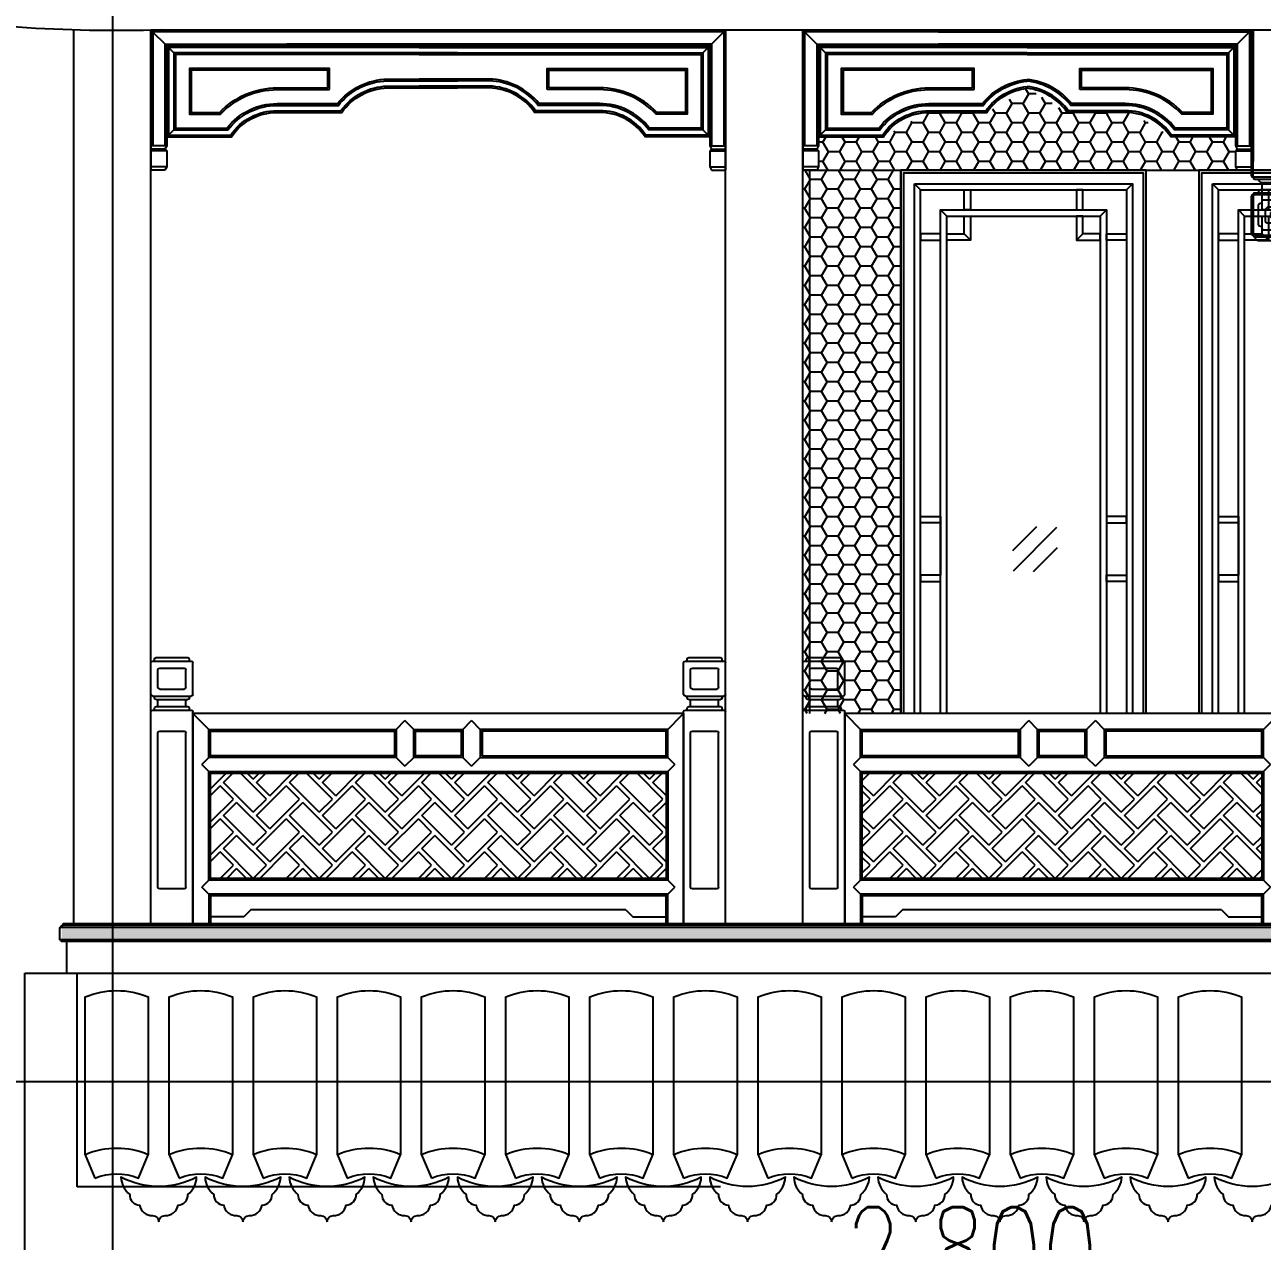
# Model space of a CAD drawing. Extents: x 296441 to 853063, y 459050 to 1117990.
# Drawn here: x 608448 to 611980, y 1086163 to 1089633 of the extents above; entities that cross this region are included whole.
import ezdxf
from ezdxf.xclip import XClip

# ---------------------------------------------------------------- set-up
doc = ezdxf.new("R2010")
doc.units = 0
doc.header["$LTSCALE"] = 1000
doc.header["$XCLIPFRAME"] = 0
for name, pattern in [('CENTER-1', [10, 6.25, -1.25, 1.25, -1.25]), ('CENTER2', [28.575, 19.05, -3.175, 3.175, -3.175]), ('G-ELEV-S$0$HIDDEN2', [4.7625, 3.175, -1.5875])]:
    doc.linetypes.add(name, pattern=pattern)
for name, color, linetype in [('1.5铝板', 3, 'Continuous'), ('95', 95, 'Continuous'), ('E4-ELEV-S$0$A-ELEV-THIN', 144, 'Continuous'), ('G-ELEV-S$0$A-ELEV-HDDN', 161, 'G-ELEV-S$0$HIDDEN2'), ('G-ELEV-S$0$A-ELEV-HEVY', 2, 'Continuous'), ('G-ELEV-S$0$A-ELEV-MEDM', 4, 'Continuous'), ('G-ELEV-S$0$A-ELEV-MEDM-HEVY', 2, 'Continuous'), ('G-ELEV-S$0$A-ELEV-THIN', 144, 'Continuous'), ('G-ELEV-S$0$A-ELEV-THIN-GRAY', 252, 'Continuous'), ('G-ELEV-S$0$ELEV-3_8400$0$A-ELEV-MEDM', 4, 'Continuous'), ('G-ELEV-S$0$LPM46a295$0$A-ELEV-THIN', 145, 'Continuous'), ('G-ELEV-S-TEXT$0$A-ANNO-LEVL-TEXT', 255, 'Continuous'), ('G-GRID', 8, 'CENTER2'), ('G-XREF', 2, 'Continuous'), ('H1-ELEV-S$0$A-ELEV-MEDM-HEVY', 2, 'Continuous'), ('H1-ELEV-S$0$LPM46a295$0$A-ELEV-THIN', 145, 'Continuous'), ('SL-CXJ-001', 4, 'Continuous'), ('ZT1_通用--填充---PM、LM、DY、JD', 8, 'Continuous'), ('主框线', 4, 'Continuous'), ('副框内口线', 6, 'Continuous'), ('花格栅', 6, 'Continuous'), ('铝合金花格条', 5, 'Continuous')]:
    doc.layers.add(name, color=color, linetype=linetype)
doc.styles.add('G-ELEV-S-TEXT$0$GOA_01_thin_0.75', font='romans.shx', dxfattribs={"width": 0.75, "bigfont": 'hzdx.shx'})

# ---------------------------------------------------------------- blocks, each defined once
blk = doc.blocks.new('G-ELEV-S$0$lg1095')
at = {"layer": 'G-ELEV-S$0$A-ELEV-MEDM'}
for p, q in [((-145, 600), (1095, 600)), ((-145, 600), (-145, 0)), ((1095, 600), (1095, 0)), ((20, 40), (0, 20)), ((20, 40), (930, 40)), ((930, 40), (950, 20)), ((0, 20), (-95, 20)), ((950, 20), (1045, 20))]:
    blk.add_line(p, q, dxfattribs=at)
for points in [[(350, 480), (-95, 480), (-95, 550), (350, 550)], [(410, 480), (540, 480), (540, 550), (410, 550)], [(1045, 480), (1045, 550), (600, 550), (600, 480)], [(1045, 430), (-95, 430), (-95, 130), (1045, 130)]]:
    blk.add_lwpolyline(points, close=True, dxfattribs=at)
blk.add_lwpolyline([(-95, 0), (-95, 80), (1045, 80), (1045, 0)], dxfattribs=at)
at = {"layer": 'G-ELEV-S$0$A-ELEV-THIN'}
for p, q in [((-95, 550), (-145, 600)), ((355, 555), (380, 580)), ((405, 555), (380, 580)), ((545, 555), (570, 580)), ((595, 555), (570, 580)), ((1045, 550), (1095, 600)), ((-95, 480), (-120, 455)), ((355, 475), (380, 450)), ((405, 475), (380, 450)), ((545, 475), (570, 450)), ((595, 475), (570, 450)), ((1045, 480), (1070, 455)), ((-95, 430), (-120, 455)), ((1045, 430), (1070, 455)), ((-95, 130), (-120, 105)), ((1045, 130), (1070, 105)), ((-95, 80), (-120, 105)), ((1045, 80), (1070, 105))]:
    blk.add_line(p, q, dxfattribs=at)
for points in [[(355, 475), (-100, 475), (-100, 555), (355, 555)], [(405, 475), (545, 475), (545, 555), (405, 555)], [(1050, 475), (1050, 555), (595, 555), (595, 475)], [(1050, 435), (-100, 435), (-100, 125), (1050, 125)]]:
    blk.add_lwpolyline(points, close=True, dxfattribs=at)
blk.add_lwpolyline([(-100, 0), (-100, 85), (1050, 85), (1050, 0)], dxfattribs=at)
blk = doc.blocks.new('G-ELEV-S$0$ELEV-3_8400$0$ELEV-A1-ALL$0$WALL-TYPE-D-1$0$er1h32e1h3e1h3e')
at = {"layer": 'G-ELEV-S$0$ELEV-3_8400$0$A-ELEV-MEDM'}
for p, q in [((174081.1, 44772), (174081.1, 44862)), ((174196.1, 44867), (174086.1, 44867)), ((174091.1, 44867), (174091.1, 44872)), ((174186.1, 44877), (174096.1, 44877)), ((174191.1, 44867), (174191.1, 44872)), ((174201.1, 44772), (174201.1, 44862)), ((174101.1, 44792), (174101.1, 44842)), ((174176.1, 44847), (174106.1, 44847)), ((174181.1, 44792), (174181.1, 44842)), ((174176.1, 44787), (174106.1, 44787)), ((174196.1, 44767), (174086.1, 44767)), ((174091.1, 44762), (174091.1, 44767)), ((174186.1, 44757), (174096.1, 44757)), ((174101.1, 44737), (174101.1, 44757)), ((174181.1, 44737), (174181.1, 44757)), ((174191.1, 44762), (174191.1, 44767)), ((174081.1, 44117), (174081.1, 44722)), ((174196.1, 44727), (174086.1, 44727)), ((174091.1, 44727), (174091.1, 44732)), ((174186.1, 44737), (174096.1, 44737)), ((174191.1, 44727), (174191.1, 44732)), ((174201.1, 44117), (174201.1, 44722)), ((174101.1, 44222), (174101.1, 44662)), ((174176.1, 44667), (174106.1, 44667)), ((174181.1, 44222), (174181.1, 44662)), ((174106.1, 44217), (174176.1, 44217)), ((174081.1, 44117), (174201.1, 44117))]:
    blk.add_line(p, q, dxfattribs=at)
for centre, start, end in [((174086.1, 44862), 90, 180), ((174096.1, 44872), 90, 180), ((174186.1, 44872), 0, 90), ((174196.1, 44862), 0, 90), ((174106.1, 44842), 90, 180), ((174176.1, 44842), 0, 90), ((174106.1, 44792), 180, 270), ((174176.1, 44792), 270, 0), ((174086.1, 44772), 180, 270), ((174096.1, 44762), 180, 270), ((174186.1, 44762), 270, 0), ((174196.1, 44772), 270, 0), ((174086.1, 44722), 90, 180), ((174096.1, 44732), 90, 180), ((174186.1, 44732), 0, 90), ((174196.1, 44722), 0, 90), ((174106.1, 44662), 90, 180), ((174176.1, 44662), 0, 90), ((174106.1, 44222), 180, 270), ((174176.1, 44222), 270, 0)]:
    blk.add_arc(centre, 5, start, end, dxfattribs=at)
blk = doc.blocks.new('单层玻璃')
at = {"layer": '95'}
for p, q in [((-1.217, -0.085), (0.085, 1.217)), ((-1.183, -1.183), (1.183, 1.183)), ((-0.085, -1.217), (1.217, 0.085))]:
    blk.add_line(p, q, dxfattribs=at)
blk = doc.blocks.new('20200327100117')
at = {"layer": 'ZT1_通用--填充---PM、LM、DY、JD', "ltscale": 1000}
h = blk.add_hatch(dxfattribs=at)
h.set_pattern_fill('CROSS', color=256, scale=30)
h.set_pattern_definition([(0, (39, -2561), (47.625, 47.625), [23.8125, -71.4375]), (90, (50.906, -2572.906), (-47.625, 47.625), [23.8125, -71.4375])])
h.paths.add_polyline_path([(661, -2162), (39, -2162), (39, -2561), (661, -2561)])
at = {"color": 8}
for p, q in [((56, -56), (39, -39)), ((644, -56), (661, -39)), ((56, -2105), (39, -2122)), ((644, -2105), (661, -2122)), ((99, -2222), (39, -2162)), ((601, -2222), (661, -2162)), ((99, -2501), (39, -2561)), ((601, -2501), (661, -2561))]:
    blk.add_line(p, q, dxfattribs=at)
at = {"color": 2, "ltscale": 250}
for points in [[(56, -56), (644, -56), (644, -2105), (56, -2105)], [(644, -2179), (56, -2179), (56, -2544), (644, -2544)]]:
    blk.add_lwpolyline(points, close=True, dxfattribs=at)
blk.add_lwpolyline([(661, -2162), (661, -2122), (39, -2122), (39, -2162)], close=True)
at = {"layer": '1.5铝板', "ltscale": 250}
blk.add_lwpolyline([(661, -2162), (39, -2162), (39, -2561), (661, -2561)], close=True, dxfattribs=at)
at = {"layer": 'SL-CXJ-001', "ltscale": 250}
for points in [[(614, -2209), (86, -2209), (86, -2514), (614, -2514)], [(601, -2222), (99, -2222), (99, -2501), (601, -2501)], [(571, -2252), (129, -2252), (129, -2471), (571, -2471)], [(563.4, -2259.6), (136.6, -2259.6), (136.6, -2463.4), (563.4, -2463.4)], [(552.6, -2270.4), (147.4, -2270.4), (147.4, -2452.6), (552.6, -2452.6)], [(545, -2278), (155, -2278), (155, -2445), (545, -2445)]]:
    blk.add_lwpolyline(points, close=True, dxfattribs=at)
at = {"layer": '主框线'}
blk.add_lwpolyline([(8, -2592), (692, -2592), (692, -8), (8, -8)], close=True, dxfattribs=at)
at = {"layer": '副框内口线', "linetype": 'CENTER-1', "ltscale": 40}
blk.add_lwpolyline([(0, -2600), (700, -2600), (700, 0), (0, 0)], close=True, dxfattribs=at)
at = {"layer": '花格栅', "color": 6, "ltscale": 250}
blk.add_lwpolyline([(39, -39), (661, -39), (661, -2122), (39, -2122)], close=True, dxfattribs=at)
at = {"layer": '铝合金花格条'}
for p, q in [((113, -1005.5), (113, -1155.5)), ((587, -1005.5), (587, -1155.5))]:
    blk.add_line(p, q, dxfattribs=at)
for points in [[(181, -56), (199, -56), (199, -113), (181, -113)], [(519, -56), (501, -56), (501, -113), (519, -113)], [(587, -2048), (113, -2048), (113, -113), (587, -113)], [(569, -2030), (131, -2030), (131, -131), (569, -131)], [(56, -181), (56, -199), (113, -199), (113, -181)], [(644, -181), (644, -199), (587, -199), (587, -181)], [(113, -1005.5), (56, -1005.5), (56, -987.5), (113, -987.5)], [(587, -1005.5), (644, -1005.5), (644, -987.5), (587, -987.5)], [(113, -1155.5), (56, -1155.5), (56, -1173.5), (113, -1173.5)], [(587, -1155.5), (644, -1155.5), (644, -1173.5), (587, -1173.5)], [(56, -1980), (56, -1962), (113, -1962), (113, -1980)], [(644, -1980), (644, -1962), (587, -1962), (587, -1980)], [(181, -2105), (199, -2105), (199, -2048), (181, -2048)], [(519, -2105), (501, -2105), (501, -2048), (519, -2048)]]:
    blk.add_lwpolyline(points, close=True, dxfattribs=at)
for points in [[(131, -131), (113, -113)], [(199, -199), (181, -181), (181, -131), (199, -131), (199, -199), (131, -199), (131, -181), (181, -181)], [(501, -199), (519, -181), (519, -131), (501, -131), (501, -199), (569, -199), (569, -181), (519, -181)], [(569, -131), (587, -113)], [(199, -1962), (181, -1980), (181, -2030), (199, -2030), (199, -1962), (131, -1962), (131, -1980), (181, -1980)], [(501, -1962), (519, -1980), (519, -2030), (501, -2030), (501, -1962), (569, -1962), (569, -1980), (519, -1980)], [(131, -2030), (113, -2048)], [(569, -2030), (587, -2048)]]:
    blk.add_lwpolyline(points, dxfattribs=at)
at = {"xscale": 52.5, "yscale": 52.5, "zscale": 52.5}
blk.add_blockref('单层玻璃', (383.3, -1080.5), dxfattribs=at)
blk = doc.blocks.new('20200327100414')
at = {"ltscale": 1000}
blk.add_lwpolyline([(0, 0), (4500, 0), (4500, -2600), (0, -2600)], close=True, dxfattribs=at)
for p in [(0, 0), (850, 0), (2250, 0), (1550, 0), (2950, 0)]:
    blk.add_blockref('20200327100117', p, dxfattribs=at)
at = {"ltscale": 1000, "xscale": -1}
blk.add_blockref('20200327100117', (4500, 0), dxfattribs=at)
blk = doc.blocks.new('H1-ELEV-S$0$asasd')
at = {"layer": 'H1-ELEV-S$0$LPM46a295$0$A-ELEV-THIN'}
for points in [[(60, 0), (280, 0), (280, 2700), (60, 2700)], [(4780, 0), (5040, 0), (5040, 2700), (4780, 2700)]]:
    blk.add_lwpolyline(points, close=True, dxfattribs=at)
at = {"layer": 'H1-ELEV-S$0$LPM46a295$0$A-ELEV-THIN', "elevation": -1.3}
for points in [[(980, 0), (1130, 0), (1130, 2700), (980, 2700)], [(3930, 0), (4080, 0), (4080, 2700), (3930, 2700)]]:
    blk.add_lwpolyline(points, close=True, dxfattribs=at)
at = {"ltscale": 1000, "xscale": -1, "rotation": 359.9999999999999}
blk.add_blockref('20200327100414', (4780, 2700), dxfattribs=at)
blk = doc.blocks.new('G-ELEV-S$0$asasd')
at = {"layer": 'ZT1_通用--填充---PM、LM、DY、JD', "ltscale": 1000}
h = blk.add_hatch(dxfattribs=at)
h.set_pattern_fill('HONEY', color=256, scale=20)
h.set_pattern_definition([(0, (1386094.423, 2238753.41), (47.625, 27.4963), [31.75, -63.5]), (120, (1386094.423, 2238753.41), (-47.6249943, 27.49630986), [31.75, -63.5]), (60, (1386094.423, 2238753.41), (5.7e-06, 54.99260986), [-63.5, 31.75])])
h.paths.add_polyline_path([(4995, 2753.9), (4995, 2698.9), (3805, 2698.9), (3805, 2793.9), (3990, 2793.9), (4097.3, 2862.3), (4285, 2863.9), (4400, 2932.9), (4515, 2863.9), (4687.6, 2863.7), (4809.2, 2795.1), (4995, 2793.9)])
h = blk.add_hatch(dxfattribs=at)
h.set_pattern_fill('HONEY', color=256, scale=20)
h.set_pattern_definition([(0, (610668.48, 1027600.238), (47.625, 27.4963), [31.75, -63.5]), (120, (610668.48, 1027600.238), (-47.6249943, 27.49630986), [31.75, -63.5]), (60, (610668.48, 1027600.238), (5.7e-06, 54.99260986), [-63.5, 31.75])])
h.paths.add_polyline_path([(5040, 0), (4760, 0), (4760, 2700), (5040, 2700)])
at = {"layer": 'G-ELEV-S$0$LPM46a295$0$A-ELEV-THIN'}
blk.add_lwpolyline([(4760, 0), (5040, 0), (5040, 2700), (4760, 2700)], close=True, dxfattribs=at)
at = {"layer": 'H1-ELEV-S$0$A-ELEV-MEDM-HEVY', "extrusion": (0, 0, -1), "xscale": -1, "zscale": -1}
blk.add_blockref('H1-ELEV-S$0$asasd', (20, 0), dxfattribs=at)
blk = doc.blocks.new('G-ELEV-S$0$xieshanqiqiao-E')
at = {"layer": 'G-ELEV-S$0$A-ELEV-HDDN'}
for p, q in [((-750, 250), (-1000, 250)), ((-750, 250), (0, 0)), ((0, 0), (-12.6, -37.9))]:
    blk.add_line(p, q, dxfattribs=at)
blk.add_lwpolyline([(-1000, 250), (-1680, 545.7)], dxfattribs=at)
at = {"layer": 'G-ELEV-S$0$A-ELEV-MEDM'}
for p, q in [((-1574.6, 987.3), (-1574.6, 962.3)), ((-1574.6, 987.3), (-1549.6, 987.3)), ((-1574.6, 937.3), (-1574.6, 912.3))]:
    blk.add_line(p, q, dxfattribs=at)
at = {"layer": 'G-ELEV-S$0$A-ELEV-MEDM', "ltscale": 0.1}
for p, q in [((699.2, 981.6), (766.6, 981.6)), ((767.5, 953.9), (767.1, 976.4)), ((639.6, 764.4), (654.5, 748.9)), ((543.8, 626.5), (541.1, 610.9)), ((541.1, 610.9), (562.4, 598.4)), ((439, 514.6), (463.2, 500.7)), ((376.3, 363.8), (376.3, 336.2)), ((376.3, 336.2), (333.3, 307.6)), ((294.9, 307.6), (283.4, 299.8)), ((283.4, 299.8), (286, 278.1)), ((333.3, 307.6), (294.9, 307.6)), ((208.6, 276), (208.6, 228.9)), ((286, 278.1), (211.7, 276)), ((208.6, 228.9), (238.5, 219.4)), ((238.5, 226), (365.1, 226)), ((238.5, 226), (238.5, 219.4)), ((365.1, 226), (398.7, 217)), ((398.7, 217), (398.7, 146.2)), ((473.7, 116.6), (398.7, 146.2)), ((473.7, 116.6), (450.4, 50.8)), ((430, 11.1), (430, -110.4)), ((410.6, -110.4), (410.6, -16.2)), ((16.2, -105.6), (4.9, -163.1)), ((16.2, -105.6), (4.9, -163.1)), ((271.7, -75.4), (134.2, -92.8)), ((424.8, -115.6), (415.8, -115.6)), ((4.9, -163.1), (-154.5, -150.7)), ((4.9, -163.1), (-154.5, -150.7))]:
    blk.add_line(p, q, dxfattribs=at)
at = {"layer": 'G-ELEV-S$0$A-ELEV-MEDM'}
blk.add_lwpolyline([(-1574.6, 962.3), (-1564, 944.9), (-1574.6, 937.3)], dxfattribs=at)
blk.add_lwpolyline([(-1574.6, 912.3, 0.352659), (-1574.6, 778.4, 2.679207)], format="xyb", dxfattribs=at)
blk.add_arc((-1443.1, 770.5), 241.6, 65.2875, 116.1818, dxfattribs=at)
at = {"layer": 'G-ELEV-S$0$A-ELEV-MEDM', "ltscale": 0.1}
for centre, radius, start, end in [((3901.3, 13240.3), 13325.3, 246.82835, 251.53753), ((121.9, 1268.4), 644.5, 296.267, 333.5834), ((744.7, 956.5), 23, 288.1452, 353.3521), ((280.3, 1079.9), 478.2, 318.728, 341.962), ((732.2, 998.6), 66.9, 272.3393, 287.1228), ((78.3, 1158.2), 706.8, 311.2015, 324.6093), ((-54.8, 1448.8), 888.1, 252.7199, 301.3494), ((260.7, 910), 433.7, 294.278, 314.0642), ((426.3, 496), 37.1, 295.9837, 7.1725), ((315.2, 477.5), 128.3, 298.9055, 353.3374), ((562.4, -31.9), 139.2, 143.5574, 162.0138), ((340.1, -9.1), 61.3, 328.2186, 12.1987), ((345.3, -38), 68.8, 18.4564, 41.7333), ((291, -48.6), 33.1, 196.8426, 261.7376), ((333.3, -62.3), 39.4, 289.6163, 348.0699), ((359.1, -40), 33.1, 292.6787, 357.5737), ((39.4, -82), 33.1, 196.8426, 241.8882), ((81.6, -95.7), 39.4, 289.6163, 348.0699), ((81.6, -95.7), 39.4, 289.6163, 348.0699), ((107.5, -73.3), 33.1, 292.6787, 323.9891), ((107.5, -73.3), 33.1, 292.6787, 323.9891), ((335.5, -43.6), 62, 217.4369, 256.6147), ((318.3, -120.8), 17.1, 24.7769, 80.4216), ((363.1, -127.1), 32.2, 120.9986, 155.3226), ((-191.6, -121), 39.4, 201.9274, 217.2656), ((-179.8, -120.5), 39.4, 310.8833, 343.651), ((39.4, -82), 33.1, 241.8882, 261.7376), ((39.4, -82), 33.1, 241.8882, 261.7376), ((70, -97.2), 39.4, 206.3464, 264.8), ((70, -97.2), 39.4, 206.3464, 264.8), ((57.2, -167.3), 32.2, 39.0937, 73.4177), ((57.2, -167.3), 32.2, 39.0937, 73.4177), ((111.5, -160.5), 32.2, 120.9986, 155.3226), ((111.5, -160.5), 32.2, 120.9986, 155.3226), ((415.8, -110.4), 5.18, 180, 270), ((424.8, -110.4), 5.18, 270, 0), ((-191.6, -121), 39.4, 217.2656, 260.381), ((-209.7, -190), 32.2, 34.6748, 68.9987), ((-209.7, -190), 32.2, 34.6748, 68.9987), ((-155, -187.3), 32.2, 116.5797, 150.9036), ((-155, -187.3), 32.2, 116.5797, 150.9036), ((-179.8, -120.5), 39.4, 285.1974, 310.8833), ((-179.8, -120.5), 39.4, 285.1974, 310.8833)]:
    blk.add_arc(centre, radius, start, end, dxfattribs=at)
at = {"layer": 'G-ELEV-S$0$A-ELEV-MEDM-HEVY'}
blk.add_line((-1040.4, -200), (-1400, -200), dxfattribs=at)
blk.add_arc((-915.1, 4034.9), 4236.7, 268.3059, 279.4032, dxfattribs=at)
at = {"layer": 'G-ELEV-S$0$A-ELEV-THIN'}
for p, q in [((639.6, 764.4), (582.8, 764.4)), ((582.8, 764.4), (599.4, 748.9)), ((654.5, 748.9), (599.4, 748.9)), ((470.3, 626.5), (467.5, 610.9)), ((541.1, 610.9), (467.5, 610.9)), ((543.8, 626.5), (470.3, 626.5)), ((482.3, 610.9), (503.6, 598.4)), ((562.4, 598.4), (503.6, 598.4)), ((439, 514.6), (359.2, 514.6)), ((359.2, 514.6), (382.8, 500.7)), ((463.2, 500.7), (382.8, 500.7)), ((294.8, 364.8), (294.8, 336.2)), ((294.8, 363.8), (376.3, 363.8)), ((231.6, 321.8), (197.2, 299.4)), ((242.3, 307.6), (231.6, 321.8)), ((294.8, 336.2), (242.3, 307.6)), ((376.3, 336.2), (294.8, 336.2)), ((199.8, 277.8), (122.3, 283.9)), ((211.7, 276), (122.3, 283.9)), ((122.3, 283.9), (122.3, 225.1)), ((283.4, 299.8), (197.2, 299.4)), ((197.2, 299.4), (199.8, 277.8)), ((294.9, 307.6), (242.3, 307.6)), ((238.5, 183.2), (122.3, 225.1)), ((267.5, 217), (238.5, 226)), ((238.5, 219.4), (238.5, 183.2)), ((267.5, 217), (398.7, 217)), ((267.5, 145.5), (267.5, 217)), ((347.3, 114.6), (267.5, 145.5)), ((347.5, 114.7), (370.7, 48.9)), ((395.4, 10), (430, 11.1))]:
    blk.add_line(p, q, dxfattribs=at)
for points in [[(-1649.2, 91.5), (-1649.2, 692, -0.2), (-1469.2, 692), (-1469.2, 91.5)], [(-1420.5, 91.5), (-1420.5, 612, -0.2), (-1240.5, 612), (-1240.5, 91.5)], [(-1191.8, 91.5), (-1191.8, 551.2, -0.196654), (-1011.8, 517.9), (-1011.8, 91.5)], [(-951.8, 91.5), (-951.8, 454.3, -0.192612), (-771.8, 404), (-771.8, 91.5)], [(-711.8, 91.5), (-711.8, 378.1, -0.190732), (-531.8, 321.4), (-531.8, 91.5)], [(-471.8, 91.5), (-471.8, 285.4, -0.196819), (-291.8, 252.9), (-291.8, 91.5)], [(-231.8, 91.5), (-231.8, 216.7, -0.195296), (-51.8, 177), (-51.8, 91.5)], [(-1621.5, 25.1, -0.2), (-1496.9, 25.1), (-1469.2, 91.5, 0.2), (-1649.2, 91.5), (-1621.5, 25.1)], [(-1392.8, 25.1, -0.2), (-1268.2, 25.1), (-1240.5, 91.5, 0.2), (-1420.5, 91.5), (-1392.8, 25.1)], [(-1164.1, 25.1, -0.2), (-1039.5, 25.1), (-1011.8, 91.5, 0.2), (-1191.8, 91.5), (-1164.1, 25.1)], [(-924.1, 25.1, -0.2), (-799.5, 25.1), (-771.8, 91.5, 0.2), (-951.8, 91.5), (-924.1, 25.1)], [(-684.1, 25.1, -0.2), (-559.5, 25.1), (-531.8, 91.5, 0.2), (-711.8, 91.5), (-684.1, 25.1)], [(-444.1, 25.1, -0.2), (-319.5, 25.1), (-291.8, 91.5, 0.2), (-471.8, 91.5), (-444.1, 25.1)], [(-204.1, 25.1, -0.2), (-79.5, 25.1), (-51.8, 91.5, 0.2), (-231.8, 91.5), (-204.1, 25.1)], [(-1450.5, -100, -0.408684), (-1432.8, -82, 0.371092), (-1395.6, -51.8, 0.424354), (-1367.4, -21.8, 0.213335), (-1342.5, 27.6, -0.244572), (-1558.5, 27.6, 0.213335), (-1533.6, -21.8, 0.424354), (-1505.3, -51.8, 0.371092), (-1468.1, -82, -0.408684), (-1450.5, -100)], [(-1221.8, -100, -0.408684), (-1204.1, -82, 0.371092), (-1166.9, -51.8, 0.424354), (-1138.6, -21.8, 0.213335), (-1113.8, 27.6, -0.244572), (-1329.8, 27.6, 0.213335), (-1304.9, -21.8, 0.424354), (-1276.6, -51.8, 0.371092), (-1239.4, -82, -0.408684), (-1221.8, -100)], [(-981.8, -100, -0.408684), (-964.1, -82, 0.371092), (-926.9, -51.8, 0.424354), (-898.6, -21.8, 0.213335), (-873.8, 27.6, -0.244572), (-1089.8, 27.6, 0.213335), (-1064.9, -21.8, 0.424354), (-1036.6, -51.8, 0.371092), (-999.4, -82, -0.408684), (-981.8, -100)], [(-741.8, -100, -0.408684), (-724.1, -82, 0.371092), (-686.9, -51.8, 0.424354), (-658.6, -21.8, 0.213335), (-633.8, 27.6, -0.244572), (-849.8, 27.6, 0.213335), (-824.9, -21.8, 0.424354), (-796.6, -51.8, 0.371092), (-759.4, -82, -0.408684), (-741.8, -100)], [(-501.8, -100, -0.408684), (-484.1, -82, 0.371092), (-446.9, -51.8, 0.424354), (-418.6, -21.8, 0.213335), (-393.8, 27.6, -0.244572), (-609.8, 27.6, 0.213335), (-584.9, -21.8, 0.424354), (-556.6, -51.8, 0.371092), (-519.4, -82, -0.408684), (-501.8, -100)], [(-261.8, -100, -0.408684), (-244.1, -82, 0.371092), (-206.9, -51.8, 0.424354), (-178.6, -21.8, 0.213335), (-153.8, 27.6, -0.244572), (-369.8, 27.6, 0.213335), (-344.9, -21.8, 0.424354), (-316.6, -51.8, 0.371092), (-279.4, -82, -0.408684), (-261.8, -100)], [(-21.8, -100, -0.408684), (-4.1, -82, 0.371092), (33.1, -51.8, 0.424354), (61.4, -21.8, 0.213335), (86.2, 27.6, -0.244572), (-129.8, 27.6, 0.213335), (-104.9, -21.8, 0.424354), (-76.6, -51.8, 0.371092), (-39.4, -82, -0.408684), (-21.8, -100)]]:
    blk.add_lwpolyline(points, format="xyb", dxfattribs=at)
for centre, radius, start, end in [((9940.2, 29193.9), 30439.9, 247.86837, 250.26388), ((7679.8, 23111.8), 24003.7, 247.32259, 250.44183), ((6163.7, 19036.8), 19630.5, 246.84799, 250.62893), ((734.2, 983.9), 35.1, 183.6621, 282.168), ((740.2, 976.4), 26.9, 273.0951, 11.218), ((18874.6, 52177.6), 55172.1, 248.24464, 249.58942), ((-25.2, 1295.2), 807, 304.9694, 334.205), ((732.6, 977.7), 45.9, 227.1987, 272.8577), ((2816.8, 10644.5), 10798, 245.99309, 252.78638), ((163.9, 1094.2), 555.8, 300.6141, 321.598), ((163.9, 1094.2), 555.8, 300.6141, 321.598), ((-64.7, 1492.4), 1015, 253.8281, 300.2713), ((-54.3, 1463.4), 964.3, 252.8269, 300.65), ((270.4, 945.6), 396.2, 296.7526, 302.3415), ((-67.9, 1473.1), 1021.4, 253.6324, 300.3363), ((127.5, 1083.9), 614.2, 288.5699, 307.7603), ((-65.9, 1430.9), 1007.4, 252.645, 292.7201), ((346, 496), 37.1, 295.9837, 7.1725), ((234.8, 477.5), 128.3, 298.9055, 353.3374), ((-87.9, 1253), 967.6, 252.5103, 293.4317), ((169.3, 137.3), 99.6, 66.8014, 118.1739), ((333.9, -2), 161.7, 66.3667, 114.2237), ((411.3, 28.1), 107.6, 80.5927, 126.5113), ((411.8, 3), 61.6, 90.8149, 131.7765), ((-88.7, -270.2), 559.4, 29.8066, 34.7832), ((412.8, 6.5), 58.1, 49.6797, 91.8697)]:
    blk.add_arc(centre, radius, start, end, dxfattribs=at)
blk = doc.blocks.new('G-ELEV-S$0$垂花柱1-E')
at = {"layer": 'G-ELEV-S$0$A-ELEV-MEDM'}
for p, q in [((-30, -690), (-30, -710)), ((60, -690), (60, -710)), ((-60, -730), (-60, -835)), ((80, -720), (-50, -720)), ((90, -835), (90, -730)), ((-50, -845), (80, -845))]:
    blk.add_line(p, q, dxfattribs=at)
for points in [[(-60, -580), (-60, -670)], [(90, -670), (90, -580)], [(-50, -680), (80.1, -680)]]:
    blk.add_lwpolyline(points, dxfattribs=at)
for centre, radius, start, end in [((-55, -670), 5, 180, 270), ((85, -670), 5, 270, 360), ((-50, -675), 5, 180, 270), ((-30, -680), 10, 180, 270), ((60, -680), 10, 270, 0), ((80, -675), 5, 270, 360), ((-55, -730), 5, 90, 180), ((-50, -725), 5, 90, 180), ((-30, -720), 10, 90, 180), ((60, -720), 10, 0, 90), ((80, -725), 5, 0, 90), ((85, -730), 5, 0, 90), ((-55, -835), 5, 180, 270), ((-50, -840), 5, 180, 270), ((80, -840), 5, 270, 0), ((85, -835), 5, 270, 0)]:
    blk.add_arc(centre, radius, start, end, dxfattribs=at)
at = {"layer": 'G-ELEV-S$0$A-ELEV-THIN', "ltscale": 0.1}
for p, q in [((-30, -690), (60, -690)), ((-30, -710), (60, -710)), ((-40, -855), (70, -855))]:
    blk.add_line(p, q, dxfattribs=at)
for centre, start, end in [((-40, -845), 180, 270), ((70, -845), 270, 0)]:
    blk.add_arc(centre, 10, start, end, dxfattribs=at)
at = {"layer": 'G-ELEV-S$0$A-ELEV-THIN-GRAY', "color": 8}
for p, q in [((-55, -675), (-55, -580)), ((85, -580), (85, -675)), ((85, -675), (-55, -675)), ((85, -725), (-55, -725)), ((-55, -725), (-55, -840)), ((55, -740), (-25, -740)), ((85, -840), (85, -725)), ((-40, -755), (-40, -810)), ((-30, -750), (-35, -750)), ((-30, -745), (-30, -750)), ((-20, -770), (-20, -800)), ((7, -760), (-10, -760)), ((12, -775), (-2, -775)), ((18, -775), (32, -775)), ((23, -760), (40, -760)), ((50, -770), (50, -800)), ((60, -750), (60, -745)), ((65, -750), (60, -750)), ((70, -810), (70, -755)), ((-15, -805), (7, -805)), ((-5, -778), (-5, -784.3)), ((-5, -784.3), (-5, -787)), ((-2, -790), (3.2, -790)), ((15, -797), (15, -778)), ((15, -797), (15, -778.9)), ((23, -805), (45, -805)), ((32, -790), (26.8, -790)), ((35, -778), (35, -787)), ((35, -784.3), (35, -786.1)), ((-55, -840), (85, -840)), ((-35, -815), (-30, -815)), ((-30, -815), (-30, -820)), ((-25, -825), (55, -825)), ((60, -820), (60, -815)), ((60, -815), (65, -815))]:
    blk.add_line(p, q, dxfattribs=at)
for centre, radius, start, end in [((-25, -745), 5, 90, 180), ((55, -745), 5, 0, 90), ((-35, -755), 5, 90, 180), ((-10, -770), 10, 90, 180), ((-2, -778), 3, 90, 180), ((7, -752), 8, 270, 0), ((12, -778), 3, 0, 90), ((23, -752), 8, 180, 270), ((18, -778), 3, 90, 180), ((32, -778), 3, 0, 90), ((40, -770), 10, 0, 90), ((65, -755), 5, 0, 90), ((-35, -810), 5, 180, 270), ((-15, -800), 5, 180, 270), ((-2, -787), 3, 180, 270), ((7, -797), 8, 270, 0), ((23, -797), 8, 180, 270), ((32, -787), 3, 270, 0), ((45, -800), 5, 270, 0), ((65, -810), 5, 270, 0), ((-25, -820), 5, 180, 270), ((55, -820), 5, 270, 0)]:
    blk.add_arc(centre, radius, start, end, dxfattribs=at)
blk = doc.blocks.new('G-ELEV-S$0$A$C00CE6EFF')
at = {"layer": 'G-ELEV-S$0$A-ELEV-MEDM'}
blk.add_line((-52.5, 127.1), (-52.5, 127.1), dxfattribs=at)
for points in [[(462.5, 317.2), (-367.5, 317.2), (-367.5, 57.2), (-182.5, 57.2, -0.253952), (-52.5, 127.1), (132.5, 127.2, -0.238166), (262.5, 197.2), (462.5, 197.2)], [(462.5, 292.2), (-342.5, 292.2), (-342.5, 82.2), (-195.4, 82.2, -0.233422), (-52.5, 152.1), (120, 152.2, -0.219994), (262.2, 222.2), (462.5, 222.2)]]:
    blk.add_lwpolyline(points, format="xyb", dxfattribs=at)
at = {"layer": 'G-ELEV-S$0$A-ELEV-THIN-GRAY', "ltscale": 0.1}
for p, q in [((-342.5, 292.2), (-367.5, 317.2)), ((-342.5, 82.2), (-367.5, 57.2))]:
    blk.add_line(p, q, dxfattribs=at)
for points in [[(462.5, 312.2), (-362.5, 312.2), (-362.5, 62.2), (-185.2, 62.2, -0.249411), (-52.5, 132.1), (129.9, 132.2, -0.23417), (262.4, 202.2), (462.5, 202.2)], [(462.5, 297.2), (-347.5, 297.2), (-347.5, 77.2), (-192.9, 77.2, -0.237129), (-52.5, 147.1), (122.4, 147.2, -0.223294), (262.3, 217.2), (462.5, 217.2)], [(96.9, 192.1), (96.9, 252.2), (-302.5, 252.2), (-302.5, 122.2), (-213.8, 122.2, -0.208948), (-52.4, 192.1), (96.9, 192.2)]]:
    blk.add_lwpolyline(points, format="xyb", dxfattribs=at)
blk.add_lwpolyline([(91.9, 197.2), (91.9, 247.2), (-297.5, 247.2), (-297.5, 127.2), (-216, 127.2, -0.206401), (-52.4, 197.1)], format="xyb", close=True, dxfattribs=at)
blk = doc.blocks.new('G-ELEV-S$0$gualuo114')
at = {"layer": 'G-ELEV-S$0$A-ELEV-MEDM'}
for p, q in [((3700, 0), (3700, -400)), ((4980, 0), (4980, -400)), ((5200, 0), (5200, -400)), ((6840, 0), (6840, -400)), ((3745, -45), (3745, -330)), ((4935, -45), (4935, -330)), ((5245, -45), (5245, -330)), ((5245, -45), (5245, -330)), ((6795, -45), (5245, -45)), ((6795, -45), (6795, -330)), ((6795, -45), (6795, -330)), ((3745, -330), (3700, -330)), ((3740, -340), (3700, -340)), ((3745, -345), (3700, -345)), ((3745, -330), (3740, -340)), ((3740, -340), (3745, -345)), ((3745, -345), (3745, -390)), ((4935, -330), (4980, -330)), ((4935, -330), (4940, -340)), ((4940, -340), (4935, -345)), ((4935, -345), (4980, -345)), ((4935, -345), (4935, -390)), ((4940, -340), (4980, -340)), ((5245, -330), (5200, -330)), ((5240, -340), (5200, -340)), ((5245, -345), (5200, -345)), ((5245, -330), (5240, -340)), ((5240, -340), (5245, -345)), ((5245, -345), (5245, -390)), ((6795, -330), (6840, -330)), ((6795, -330), (6800, -340)), ((6800, -340), (6795, -345)), ((6795, -345), (6840, -345)), ((6795, -345), (6795, -390)), ((6800, -340), (6840, -340)), ((3745, -390), (3700, -390)), ((3740, -400), (3700, -400)), ((3745, -390), (3740, -400)), ((4935, -390), (4980, -390)), ((4935, -390), (4940, -400)), ((4940, -400), (4980, -400)), ((5245, -390), (5200, -390)), ((5240, -400), (5200, -400)), ((5245, -390), (5240, -400)), ((6795, -390), (6840, -390)), ((6795, -390), (6800, -400)), ((6800, -400), (6840, -400))]:
    blk.add_line(p, q, dxfattribs=at)
for points in [[(3700, 0), (3700, -375)], [(4592.3, 0), (3700, 0)], [(4270.1, 0), (4980, 0)], [(4980, 0), (4980, -375)], [(5200, -375), (5200, 0)], [(5200, 0), (6840, 0)], [(6840, -375), (6840, 0)]]:
    blk.add_lwpolyline(points, dxfattribs=at)
for points in [[(4340, -45), (3745, -45), (3745, -305), (3930, -305, -0.253952), (4060, -235.1), (4225, -235, -0.214026), (4340, -166.1, -0.214026)], [(4340, -70), (3770, -70), (3770, -280), (3917.1, -280, -0.233422), (4060, -210.1), (4212.5, -210, -0.199647), (4340, -140.9, -0.199647)], [(4340, -45), (4935, -45), (4935, -305), (4750, -305, 0.253952), (4620, -235.1), (4455, -235, 0.214026), (4340, -166.1, 0.214026)], [(4340, -70), (4910, -70), (4910, -280), (4762.9, -280, 0.233422), (4620, -210.1), (4467.5, -210, 0.199647), (4340, -140.9, 0.199647)]]:
    blk.add_lwpolyline(points, format="xyb", dxfattribs=at)
at = {"layer": 'G-ELEV-S$0$A-ELEV-THIN-GRAY', "color": 8}
blk.add_line((3695, 0), (3695, -375), dxfattribs=at)
at = {"layer": 'G-ELEV-S$0$A-ELEV-THIN-GRAY', "ltscale": 0.1}
for p, q in [((3700, 0), (3745, -45)), ((3705, -5), (3705, -330)), ((4980, 0), (4935, -45)), ((4975, -5), (4975, -330)), ((5200, 0), (5245, -45)), ((5205, -5), (5205, -330)), ((6840, 0), (6795, -45)), ((6835, -5), (6835, -330)), ((3740, -40), (3740, -330)), ((3770, -70), (3745, -45)), ((4910, -70), (4935, -45)), ((4940, -40), (4940, -330)), ((5240, -40), (5240, -330)), ((5240, -40), (5240, -330)), ((6800, -40), (6800, -330)), ((6800, -40), (6800, -330)), ((3770, -280), (3745, -305)), ((4910, -280), (4935, -305))]:
    blk.add_line(p, q, dxfattribs=at)
for points in [[(4592.3, -5), (3705, -5)], [(4270.1, -5), (4975, -5)], [(5205, -5), (6835, -5)], [(3740, -40), (4592.3, -40)], [(4940, -40), (4270.1, -40)], [(5240, -40), (6452.3, -40)], [(6800, -40), (5770.1, -40)]]:
    blk.add_lwpolyline(points, dxfattribs=at)
for points in [[(4340, -50), (3750, -50), (3750, -300), (3927.3, -300, -0.249411), (4060, -230.1), (4222.4, -230, -0.210886), (4340, -161.1, -0.210886)], [(4340, -65), (3765, -65), (3765, -285), (3919.6, -285, -0.237129), (4060, -215.1), (4214.9, -215, -0.202278), (4340, -146, -0.202278)], [(4340, -50), (4930, -50), (4930, -300), (4752.7, -300, 0.249411), (4620, -230.1), (4457.6, -230, 0.210886), (4340, -161.1, 0.210886)], [(4340, -65), (4915, -65), (4915, -285), (4760.4, -285, 0.237129), (4620, -215.1), (4465.1, -215, 0.202278), (4340, -146, 0.202278)], [(4189.4, -170), (4189.4, -110), (3810, -110), (3810, -240), (3898.7, -240, -0.208948), (4060.1, -170.1), (4189.4, -170)], [(4490.6, -170), (4490.6, -110), (4870, -110), (4870, -240), (4781.3, -240, 0.208948), (4619.9, -170.1), (4490.6, -170)]]:
    blk.add_lwpolyline(points, format="xyb", dxfattribs=at)
for points in [[(4184.4, -165), (4184.4, -115), (3815, -115), (3815, -235), (3896.5, -235, -0.206401), (4060.1, -165.1)], [(4495.6, -165), (4495.6, -115), (4865, -115), (4865, -235), (4783.5, -235, 0.206401), (4619.9, -165.1)]]:
    blk.add_lwpolyline(points, format="xyb", close=True, dxfattribs=at)
blk.add_blockref('G-ELEV-S$0$A$C00CE6EFF', (5612.5, -362.2))
at = {"xscale": -1}
for name, p in [('G-ELEV-S$0$A$C00CE6EFF', (6427.5, -362.2)), ('G-ELEV-S$0$垂花柱1-E', (3640, 255))]:
    blk.add_blockref(name, p, dxfattribs=at)
blk = doc.blocks.new('G-ELEV-S')
at = {"layer": 'E4-ELEV-S$0$A-ELEV-THIN'}
h = blk.add_hatch(dxfattribs=at)
h.set_pattern_fill('人字形人行道砖', color=256, scale=50, angle=45, style=0)
h.set_pattern_definition([(45, (610838.48, 1087198.08), (7e-15, 94.278547), [119.997, -79.998, 53.332, -13.333]), (45, (610800.77, 1087235.79), (7e-15, 94.278547), [119.997, -13.333, 53.332, -79.998]), (135, (610838.48, 1087198.08), (-7e-15, -94.278547), [53.332, -13.333, 119.997, -79.998]), (135, (610885.62, 1087226.36), (7e-15, 94.278547), [-79.998, 119.997, -13.333, 53.332])])
h.paths.add_polyline_path([(9260, 4580), (8120, 4580), (8120, 4280), (9260, 4280)])
h = blk.add_hatch(dxfattribs=at)
h.set_pattern_fill('人字形人行道砖', color=256, scale=50, angle=45, style=0)
h.set_pattern_definition([(45, (608978.48, 1087198.08), (7e-15, 94.278547), [119.997, -79.998, 53.332, -13.333]), (45, (608940.77, 1087235.79), (7e-15, 94.278547), [119.997, -13.333, 53.332, -79.998]), (135, (608978.48, 1087198.08), (-7e-15, -94.278547), [53.332, -13.333, 119.997, -79.998]), (135, (609025.62, 1087226.36), (7e-15, 94.278547), [-79.998, 119.997, -13.333, 53.332])])
h.paths.add_polyline_path([(11120, 4580), (9820, 4580), (9820, 4280), (11120, 4280)])
at = {"layer": 'ZT1_通用--填充---PM、LM、DY、JD', "ltscale": 1000}
h = blk.add_hatch(dxfattribs=at)
h.set_pattern_fill('混凝土', color=256, scale=10)
h.set_pattern_definition([(50, (608553.48, 1028100.24), (71.7260183, -6.2752135), [7.5, -82.5]), (355, (608553.48, 1028100.24), (-13.8751334, 75.2192134), [6, -66]), (100.4514, (608559.46, 1028099.715), (57.850938, 68.9439542), [6.374019, -70.114211]), (46.1842, (608553.48, 1028120.24), (106.724105, -16.5519014), [11.25, -123.75]), (96.6356, (608562.37, 1028118.86), (93.466271, 97.411787), [9.561029, -105.1713]), (351.1842, (608553.48, 1028120.24), (93.466195, 97.41186), [9, -99]), (21, (608563.48, 1028115.24), (59.6907052, -40.261889), [7.5, -82.5]), (326, (608563.48, 1028115.24), (24.331533, 72.5150045), [6, -66]), (71.4514, (608568.454, 1028111.88), (84.022263, 32.2530497), [6.374019, -70.114211]), (37.5, (608553.48, 1028100.238), (1.21598553, 33.2893854), [0, -65.2, 0, -67, 0, -66.25]), (7.5, (608553.48, 1028100.24), (26.3069537, 39.4411712), [0, -38.2, 0, -63.7, 0, -25.25]), (327.5, (608531.18, 1028100.238), (53.3822436, -2.2554872), [0, -25, 0, -78, 0, -103.5]), (317.5, (608521.18, 1028100.24), (58.318617, 10.0104982), [0, -32.5, 0, -51.8, 0, -73.5])])
h.paths.add_polyline_path([(11545, 4100), (4375.2, 4100), (4375.2, 4147), (11545, 4147)])
at = {"layer": 'G-ELEV-S$0$A-ELEV-HDDN'}
blk.add_line((140, 3400), (11500, 3400), dxfattribs=at)
at = {"layer": 'G-ELEV-S$0$A-ELEV-HEVY'}
blk.add_line((4340, 6700), (10900, 6700), dxfattribs=at)
at = {"layer": 'G-ELEV-S$0$A-ELEV-MEDM'}
for p, q in [((9430, 4150), (9430, 6700)), ((9650, 4150), (9650, 6700)), ((9770, 4750), (11170, 4750)), ((9770, 4750), (9770, 4150)), ((11170, 4750), (11170, 4150)), ((9915, 4170), (9820, 4170)), ((9935, 4190), (9915, 4170)), ((9935, 4190), (11005, 4190)), ((11005, 4190), (11025, 4170)), ((11025, 4170), (11120, 4170)), ((4375.2, 4150), (11540, 4150)), ((4350.2, 4100), (11545, 4100))]:
    blk.add_line(p, q, dxfattribs=at)
for points in [[(10345, 4630), (9820, 4630), (9820, 4700), (10345, 4700)], [(10405, 4630), (10535, 4630), (10535, 4700), (10405, 4700)], [(11120, 4630), (11120, 4700), (10595, 4700), (10595, 4630)], [(11120, 4580), (9820, 4580), (9820, 4280), (11120, 4280)]]:
    blk.add_lwpolyline(points, close=True, dxfattribs=at)
blk.add_lwpolyline([(9820, 4150), (9820, 4230), (11120, 4230), (11120, 4150)], dxfattribs=at)
blk.add_lwpolyline([(11142.8, 4100), (11545, 4100), (11545, 4105), (11550, 4105), (11550, 4140), (11547, 4140, 0.414214), (11540, 4147), (11540, 4150), (11142.8, 4150)], format="xyb", dxfattribs=at)
at = {"layer": 'G-ELEV-S$0$A-ELEV-MEDM-HEVY'}
blk.add_line((11650, 4010), (4470, 4010), dxfattribs=at)
at = {"layer": 'G-ELEV-S$0$A-ELEV-THIN'}
for p, q in [((9820, 4700), (9770, 4750)), ((11120, 4700), (11170, 4750)), ((10350, 4705), (10375, 4730)), ((10400, 4705), (10375, 4730)), ((10540, 4705), (10565, 4730)), ((10590, 4705), (10565, 4730)), ((9820, 4630), (9795, 4605)), ((11120, 4630), (11145, 4605)), ((9820, 4580), (9795, 4605)), ((10350, 4625), (10375, 4600)), ((10400, 4625), (10375, 4600)), ((10540, 4625), (10565, 4600)), ((10590, 4625), (10565, 4600)), ((11120, 4580), (11145, 4605)), ((9820, 4280), (9795, 4255)), ((11120, 4280), (11145, 4255)), ((9820, 4230), (9795, 4255)), ((11120, 4230), (11145, 4255)), ((4375.2, 4147), (11540, 4147)), ((4375.2, 4140), (11547, 4140)), ((4350.6, 4105), (11545, 4105))]:
    blk.add_line(p, q, dxfattribs=at)
for points in [[(10350, 4625), (9815, 4625), (9815, 4705), (10350, 4705)], [(10400, 4625), (10540, 4625), (10540, 4705), (10400, 4705)], [(11125, 4625), (11125, 4705), (10590, 4705), (10590, 4625)], [(11125, 4585), (9815, 4585), (9815, 4275), (11125, 4275)]]:
    blk.add_lwpolyline(points, close=True, dxfattribs=at)
blk.add_lwpolyline([(9815, 4150), (9815, 4235), (11125, 4235), (11125, 4150)], dxfattribs=at)
for points in [[(8357.5, 3491.9), (8357.5, 3942, 0.2), (8177.5, 3942), (8177.5, 3491.9)], [(8597.5, 3491.9), (8597.5, 3942, 0.2), (8417.5, 3942), (8417.5, 3491.9)], [(8837.5, 3491.9), (8837.5, 3942, 0.2), (8657.5, 3942), (8657.5, 3491.9)], [(9077.5, 3491.9), (9077.5, 3942, 0.2), (8897.5, 3942), (8897.5, 3491.9)], [(9317.5, 3491.9), (9317.5, 3942, 0.2), (9137.5, 3942), (9137.5, 3491.9)], [(9557.5, 3491.9), (9557.5, 3942, 0.2), (9377.5, 3942), (9377.5, 3491.9)], [(9797.5, 3491.9), (9797.5, 3942, 0.2), (9617.5, 3942), (9617.5, 3491.9)], [(10037.5, 3491.9), (10037.5, 3942, 0.2), (9857.5, 3942), (9857.5, 3491.9)], [(10277.5, 3491.9), (10277.5, 3942, 0.2), (10097.5, 3942), (10097.5, 3491.9)], [(10517.5, 3491.9), (10517.5, 3942, 0.2), (10337.5, 3942), (10337.5, 3491.9)], [(10757.5, 3491.9), (10757.5, 3942, 0.2), (10577.5, 3942), (10577.5, 3491.9)], [(10997.5, 3491.9), (10997.5, 3942, 0.2), (10817.5, 3942), (10817.5, 3491.9)], [(11237.5, 3491.9), (11237.5, 3942, 0.2), (11057.5, 3942), (11057.5, 3491.9)], [(8329.8, 3425, 0.2), (8205.2, 3425), (8177.5, 3491.9, -0.2), (8357.5, 3491.9), (8329.8, 3425)], [(8569.8, 3425, 0.2), (8445.2, 3425), (8417.5, 3491.9, -0.2), (8597.5, 3491.9), (8569.8, 3425)], [(8809.8, 3425, 0.2), (8685.2, 3425), (8657.5, 3491.9, -0.2), (8837.5, 3491.9), (8809.8, 3425)], [(9049.8, 3425, 0.2), (8925.2, 3425), (8897.5, 3491.9, -0.2), (9077.5, 3491.9), (9049.8, 3425)], [(9289.8, 3425, 0.2), (9165.2, 3425), (9137.5, 3491.9, -0.2), (9317.5, 3491.9), (9289.8, 3425)], [(9529.8, 3425, 0.2), (9405.2, 3425), (9377.5, 3491.9, -0.2), (9557.5, 3491.9), (9529.8, 3425)], [(9769.8, 3425, 0.2), (9645.2, 3425), (9617.5, 3491.9, -0.2), (9797.5, 3491.9), (9769.8, 3425)], [(10009.8, 3425, 0.2), (9885.2, 3425), (9857.5, 3491.9, -0.2), (10037.5, 3491.9), (10009.8, 3425)], [(10249.8, 3425, 0.2), (10125.2, 3425), (10097.5, 3491.9, -0.2), (10277.5, 3491.9), (10249.8, 3425)], [(10489.8, 3425, 0.2), (10365.2, 3425), (10337.5, 3491.9, -0.2), (10517.5, 3491.9), (10489.8, 3425)], [(10729.8, 3425, 0.2), (10605.2, 3425), (10577.5, 3491.9, -0.2), (10757.5, 3491.9), (10729.8, 3425)], [(10969.8, 3425, 0.2), (10845.2, 3425), (10817.5, 3491.9, -0.2), (10997.5, 3491.9), (10969.8, 3425)], [(11209.8, 3425, 0.2), (11085.2, 3425), (11057.5, 3491.9, -0.2), (11237.5, 3491.9), (11209.8, 3425)], [(8147.5, 3300, 0.408684), (8129.8, 3318, -0.371092), (8092.6, 3348.2, -0.424354), (8064.4, 3378.2, -0.213335), (8039.5, 3427.6, 0.244572), (8255.5, 3427.6, -0.213335), (8230.6, 3378.2, -0.424354), (8202.3, 3348.2, -0.371092), (8165.1, 3318, 0.408684), (8147.5, 3300)], [(8387.5, 3300, 0.408684), (8369.8, 3318, -0.371092), (8332.6, 3348.2, -0.424354), (8304.4, 3378.2, -0.213335), (8279.5, 3427.6, 0.244572), (8495.5, 3427.6, -0.213335), (8470.6, 3378.2, -0.424354), (8442.3, 3348.2, -0.371092), (8405.1, 3318, 0.408684), (8387.5, 3300)], [(8627.5, 3300, 0.408684), (8609.8, 3318, -0.371092), (8572.6, 3348.2, -0.424354), (8544.4, 3378.2, -0.213335), (8519.5, 3427.6, 0.244572), (8735.5, 3427.6, -0.213335), (8710.6, 3378.2, -0.424354), (8682.3, 3348.2, -0.371092), (8645.1, 3318, 0.408684), (8627.5, 3300)], [(8627.5, 3300, 0.408684), (8609.8, 3318, -0.371092), (8572.6, 3348.2, -0.424354), (8544.4, 3378.2, -0.213335), (8519.5, 3427.6, 0.244572), (8735.5, 3427.6, -0.213335), (8710.6, 3378.2, -0.424354), (8682.3, 3348.2, -0.371092), (8645.1, 3318, 0.408684), (8627.5, 3300)], [(8867.5, 3300, 0.408684), (8849.8, 3318, -0.371092), (8812.6, 3348.2, -0.424354), (8784.4, 3378.2, -0.213335), (8759.5, 3427.6, 0.244572), (8975.5, 3427.6, -0.213335), (8950.6, 3378.2, -0.424354), (8922.3, 3348.2, -0.371092), (8885.1, 3318, 0.408684), (8867.5, 3300)], [(9107.5, 3300, 0.408684), (9089.8, 3318, -0.371092), (9052.6, 3348.2, -0.424354), (9024.4, 3378.2, -0.213335), (8999.5, 3427.6, 0.244572), (9215.5, 3427.6, -0.213335), (9190.6, 3378.2, -0.424354), (9162.3, 3348.2, -0.371092), (9125.1, 3318, 0.408684), (9107.5, 3300)], [(9347.5, 3300, 0.408684), (9329.8, 3318, -0.371092), (9292.6, 3348.2, -0.424354), (9264.4, 3378.2, -0.213335), (9239.5, 3427.6, 0.244572), (9455.5, 3427.6, -0.213335), (9430.6, 3378.2, -0.424354), (9402.3, 3348.2, -0.371092), (9365.1, 3318, 0.408684), (9347.5, 3300)], [(9587.5, 3300, 0.408684), (9569.8, 3318, -0.371092), (9532.6, 3348.2, -0.424354), (9504.4, 3378.2, -0.213335), (9479.5, 3427.6, 0.244572), (9695.5, 3427.6, -0.213335), (9670.6, 3378.2, -0.424354), (9642.3, 3348.2, -0.371092), (9605.1, 3318, 0.408684), (9587.5, 3300)], [(9827.5, 3300, 0.408684), (9809.8, 3318, -0.371092), (9772.6, 3348.2, -0.424354), (9744.4, 3378.2, -0.213335), (9719.5, 3427.6, 0.244572), (9935.5, 3427.6, -0.213335), (9910.6, 3378.2, -0.424354), (9882.3, 3348.2, -0.371092), (9845.1, 3318, 0.408684), (9827.5, 3300)], [(10067.5, 3300, 0.408684), (10049.8, 3318, -0.371092), (10012.6, 3348.2, -0.424354), (9984.4, 3378.2, -0.213335), (9959.5, 3427.6, 0.244572), (10175.5, 3427.6, -0.213335), (10150.6, 3378.2, -0.424354), (10122.3, 3348.2, -0.371092), (10085.1, 3318, 0.408684), (10067.5, 3300)], [(10307.5, 3300, 0.408684), (10289.8, 3318, -0.371092), (10252.6, 3348.2, -0.424354), (10224.4, 3378.2, -0.213335), (10199.5, 3427.6, 0.244572), (10415.5, 3427.6, -0.213335), (10390.6, 3378.2, -0.424354), (10362.3, 3348.2, -0.371092), (10325.1, 3318, 0.408684), (10307.5, 3300)], [(10547.5, 3300, 0.408684), (10529.8, 3318, -0.371092), (10492.6, 3348.2, -0.424354), (10464.4, 3378.2, -0.213335), (10439.5, 3427.6, 0.244572), (10655.5, 3427.6, -0.213335), (10630.6, 3378.2, -0.424354), (10602.3, 3348.2, -0.371092), (10565.1, 3318, 0.408684), (10547.5, 3300)], [(10787.5, 3300, 0.408684), (10769.8, 3318, -0.371092), (10732.6, 3348.2, -0.424354), (10704.4, 3378.2, -0.213335), (10679.5, 3427.6, 0.244572), (10895.5, 3427.6, -0.213335), (10870.6, 3378.2, -0.424354), (10842.3, 3348.2, -0.371092), (10805.1, 3318, 0.408684), (10787.5, 3300)], [(10787.5, 3300, 0.408684), (10769.8, 3318, -0.371092), (10732.6, 3348.2, -0.424354), (10704.4, 3378.2, -0.213335), (10679.5, 3427.6, 0.244572), (10895.5, 3427.6, -0.213335), (10870.6, 3378.2, -0.424354), (10842.3, 3348.2, -0.371092), (10805.1, 3318, 0.408684), (10787.5, 3300)], [(11027.5, 3300, 0.408684), (11009.8, 3318, -0.371092), (10972.6, 3348.2, -0.424354), (10944.4, 3378.2, -0.213335), (10919.5, 3427.6, 0.244572), (11135.5, 3427.6, -0.213335), (11110.6, 3378.2, -0.424354), (11082.3, 3348.2, -0.371092), (11045.1, 3318, 0.408684), (11027.5, 3300)], [(11267.5, 3300, 0.408684), (11249.8, 3318, -0.371092), (11212.6, 3348.2, -0.424354), (11184.4, 3378.2, -0.213335), (11159.5, 3427.6, 0.244572), (11375.5, 3427.6, -0.213335), (11350.6, 3378.2, -0.424354), (11322.3, 3348.2, -0.371092), (11285.1, 3318, 0.408684), (11267.5, 3300)]]:
    blk.add_lwpolyline(points, format="xyb", dxfattribs=at)
at = {"layer": 'ZT1_通用--填充---PM、LM、DY、JD', "ltscale": 1000}
for p, q in [((11290, 4150), (11290, 6700)), ((11510, 4150), (11510, 6700)), ((11530, 4010), (11530, 4100)), ((11500, 3400), (11500, 4010)), ((11650, 3200), (11650, 4010))]:
    blk.add_line(p, q, dxfattribs=at)
for points in [[(11477.5, 3491.9), (11477.5, 3942, 0.2), (11297.5, 3942), (11297.5, 3491.9)], [(11449.8, 3425, 0.2), (11325.2, 3425), (11297.5, 3491.9, -0.2), (11477.5, 3491.9), (11449.8, 3425)]]:
    blk.add_lwpolyline(points, format="xyb", dxfattribs=at)
at = {"layer": 'G-ELEV-S$0$A-ELEV-MEDM-HEVY'}
for name, p in [('G-ELEV-S$0$xieshanqiqiao-E', (12300, 6900)), ('G-ELEV-S$0$gualuo114', (4450, 6700)), ('G-ELEV-S$0$lg1095', (8215, 4150))]:
    blk.add_blockref(name, p, dxfattribs=at)
ref = blk.add_blockref('G-ELEV-S$0$asasd', (4390, 3600), dxfattribs=at)
XClip(ref).set_block_clipping_path([(60, 1149.9998158715), (5040.000012931, 2970.5579555962)])
at = {"layer": 'G-ELEV-S$0$A-ELEV-THIN', "ltscale": 0.1}
for p in [(-164771.1, -39967), (-164431.1, -39967), (-162911.1, -39967)]:
    blk.add_blockref('G-ELEV-S$0$ELEV-3_8400$0$ELEV-A1-ALL$0$WALL-TYPE-D-1$0$er1h32e1h3e1h3e', p, dxfattribs=at)
blk = doc.blocks.new('G-ELEV-S-TEXT')
at = {"layer": 'G-ELEV-S-TEXT$0$A-ANNO-LEVL-TEXT', "linetype": 'Continuous', "style": 'G-ELEV-S-TEXT$0$GOA_01_thin_0.75', "width": 0.75}
blk.add_text('2.800', height=250, dxfattribs=at).set_placement((-9309.4, 3091.9))

msp = doc.modelspace()

# ---------------------------------------------------------------- linework, layer by layer
at = {"layer": 'G-GRID'}
for p, q in [((608698.5, 1092818.1), (608698.5, 1071979.4)), ((674249.9, 1086618.1, 5.4), (592333.1, 1086618.1, 5.4))]:
    msp.add_line(p, q, dxfattribs=at)

# ---------------------------------------------------------------- block references
at = {"layer": 'G-XREF'}
ref = msp.add_blockref('G-ELEV-S-TEXT', (620098.5, 1082918.1, 5.4), dxfattribs=at)
XClip(ref).set_block_clipping_path([(-12189.8261097224, -400.0000000002), (765.0036919921, 12300)])
at = {"layer": 'G-XREF', "xscale": -1}
msp.add_blockref('G-ELEV-S', (620098.5, 1082918.1, 5.4), dxfattribs=at)

doc.saveas('drawing.dxf')
